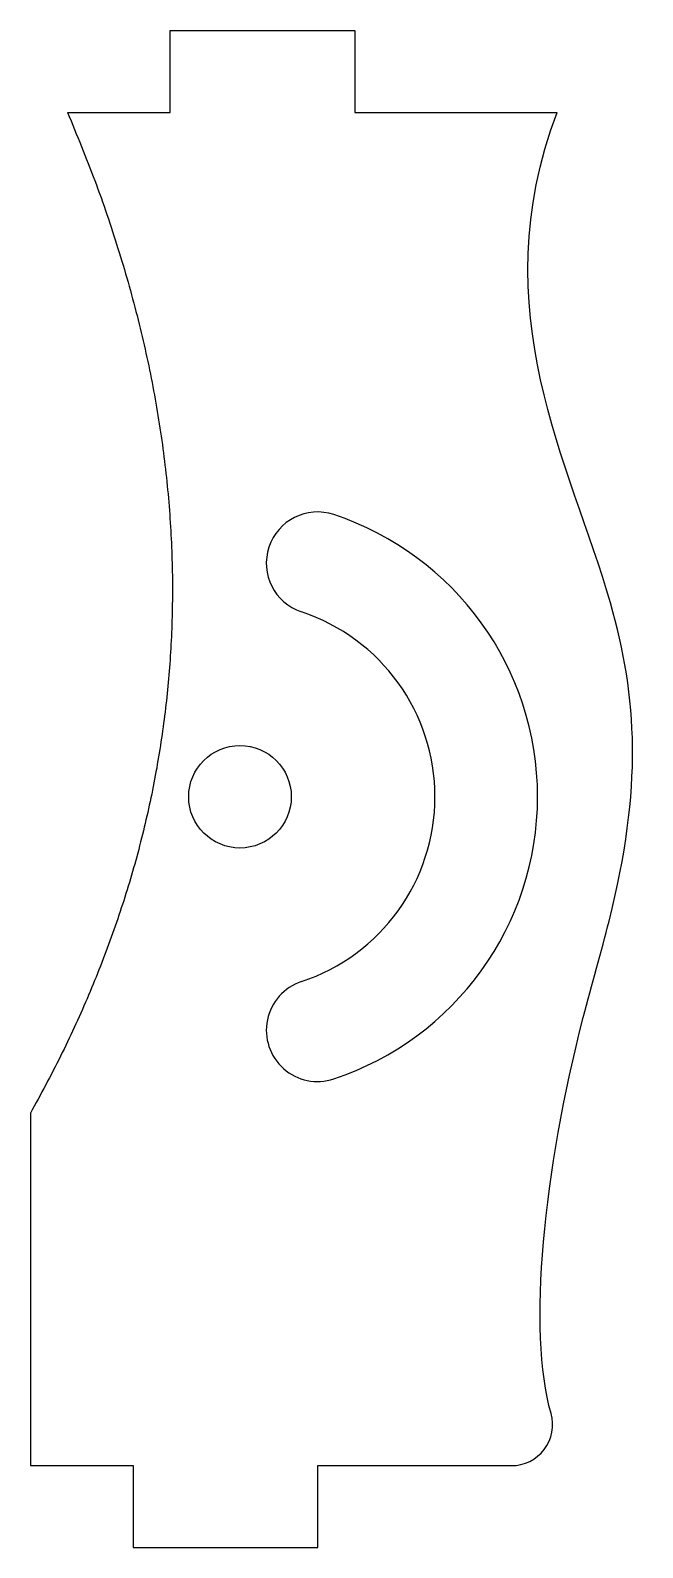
# Model space of a CAD drawing. Header units: millimetres. Extents: x -5.1 to 9.8, y -18.3 to 18.7.
import ezdxf

# ---------------------------------------------------------------- set-up
doc = ezdxf.new("R2010")
doc.units = ezdxf.units.MM

msp = doc.modelspace()

# ---------------------------------------------------------------- linework, layer by layer
at = {"color": 7, "linetype": 'Continuous', "lineweight": 25}
for p, q in [((-1.701, 18.689), (2.799, 18.689)), ((-1.701, 16.689), (-1.701, 18.689)), ((2.799, 18.689), (2.799, 16.689)), ((-4.201, 16.689), (-1.701, 16.689)), ((2.799, 16.689), (7.727, 16.689)), ((-5.106, -7.719), (-5.106, -16.311)), ((-5.106, -16.311), (-2.606, -16.311)), ((-2.606, -16.311), (-2.606, -18.311)), ((1.894, -18.311), (1.894, -16.311)), ((1.894, -16.311), (6.615, -16.311)), ((-2.606, -18.311), (1.894, -18.311))]:
    msp.add_line(p, q, dxfattribs=at)
msp.add_circle((0, 0), 1.25, dxfattribs=at)
for centre, radius, start, end in [((1.892, 5.694), 1.25, 71.6148, 251.6148), ((0, 0), 7.25, 288.3852, 71.6148), ((0, 0), 4.75, 288.3852, 71.6148), ((1.892, -5.694), 1.25, 108.3852, 288.3852), ((6.615, -15.311), 1, 270, 15.7091)]:
    msp.add_arc(centre, radius, start, end, dxfattribs=at)
msp.add_open_spline([(-4.201, 16.689), (1.328, 3.756), (-5.106, -7.719)], degree=2, dxfattribs=at)
msp.add_open_spline([(7.578, -15.04), (7.009, -13.018), (7.48, -8.282), (9.837, -0.27), (9.507, 5.626), (5.9, 11.832), (7.727, 16.689)], degree=3, knots=[0.0786678, 0.0786678, 0.0786678, 0.0786678, 0.3379383, 0.3939926, 0.6392104, 1, 1, 1, 1], dxfattribs=at)

doc.saveas('drawing.dxf')
